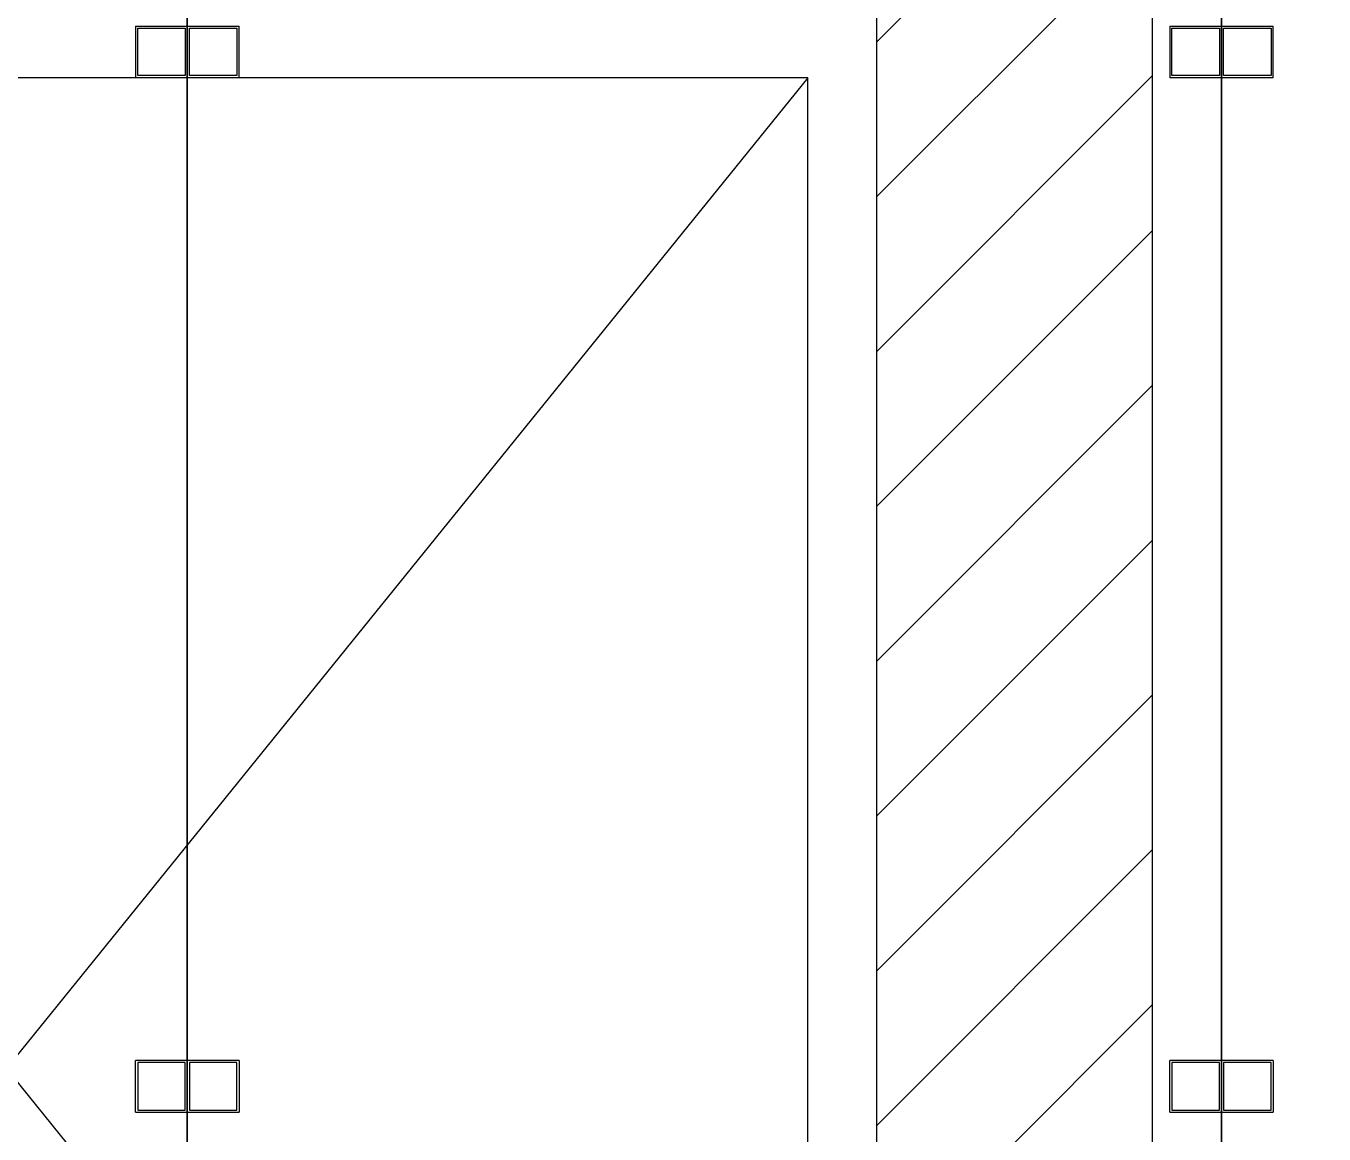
# Model space of a CAD drawing. Header units: millimetres. Extents: x 2448621 to 2484291, y -423869 to -398639.
# Drawn here: x 2479535 to 2479648, y -401139.5 to -401043.1 of the extents above; entities that cross this region are included whole.
import ezdxf

# ---------------------------------------------------------------- set-up
doc = ezdxf.new("R2010")
doc.units = ezdxf.units.MM
doc.header["$LTSCALE"] = 30
doc.layers.add('DIM-SCALE', color=7, linetype='Continuous')
doc.styles.add('Arial', font='arial.ttf')
doc.dimstyles.new('일반도면_0050', dxfattribs={"dimtxt": 200, "dimasz": 200, "dimexe": 50, "dimexo": 250, "dimgap": 75, "dimtad": 1, "dimdec": 0, "dimzin": 0, "dimdsep": 46, "dimtxsty": 'Arial', "dimcen": -250, "dimclrd": 7, "dimclre": 7, "dimclrt": 2, "dimadec": 0, "dimazin": 0, "dimtfac": 1, "dimtdec": 0, "dimtix": 1, "dimtmove": 2, "dimatfit": 3, "dimfxl": 1, "dimtolj": 1, "dimtzin": 0, "dimarcsym": 0})

# ---------------------------------------------------------------- blocks, each defined once
blk = doc.blocks.new('KEY PLAN_NEW')
h = blk.add_hatch()
h.set_pattern_fill('ANSI31', color=253, scale=2)
h.set_pattern_definition([(45, (-1396.921, -1800.0236), (-4.490128, 4.490128), [])])
edge = h.paths.add_edge_path()
edge.add_line((-2006.862, -1075.944), (-2006.862, -1091.944))
edge.add_line((-2006.862, -1091.944), (-2067.862, -1091.944))
edge.add_line((-2067.862, -1091.944), (-2067.862, -1375.944))
edge.add_line((-2067.862, -1375.944), (-2006.862, -1375.944))
edge.add_line((-2006.862, -1375.944), (-2006.862, -1391.944))
edge.add_line((-2006.862, -1391.944), (-2007.862, -1391.944))
edge.add_line((-2007.862, -1391.944), (-2007.862, -1488.944))
edge.add_line((-2007.862, -1488.944), (-2008.306, -1488.944))
edge.add_arc((-2028.716, -1493.497), 20.912, 12.57767, 76.57873)
edge.add_line((-2023.862, -1473.157), (-2023.862, -1391.944))
edge.add_line((-2023.862, -1391.944), (-2247.862, -1391.944))
edge.add_line((-2247.862, -1391.944), (-2247.862, -1488.944))
edge.add_line((-2247.862, -1488.944), (-2263.862, -1488.944))
edge.add_line((-2263.862, -1488.944), (-2263.862, -1452.184))
edge.add_line((-2263.862, -1452.184), (-2549.862, -1452.184))
edge.add_line((-2549.862, -1452.184), (-2549.862, -1488.944))
edge.add_line((-2549.862, -1488.944), (-2565.862, -1488.944))
edge.add_line((-2565.862, -1488.944), (-2565.862, -1427.944))
edge.add_line((-2565.862, -1427.944), (-2720.862, -1427.944))
edge.add_line((-2720.862, -1427.944), (-2720.862, -1411.944))
edge.add_line((-2720.862, -1411.944), (-2623.862, -1411.944))
edge.add_line((-2623.862, -1411.944), (-2623.862, -1075.944))
edge.add_line((-2623.862, -1075.944), (-2563.862, -1075.944))
edge.add_line((-2563.862, -1075.944), (-2563.862, -1071.944))
edge.add_line((-2563.862, -1071.944), (-2547.862, -1071.944))
edge.add_line((-2547.862, -1071.944), (-2547.862, -1091.944))
edge.add_line((-2547.862, -1091.944), (-2607.862, -1091.944))
edge.add_line((-2607.862, -1091.944), (-2607.862, -1411.944))
edge.add_line((-2607.862, -1411.944), (-2549.862, -1411.944))
edge.add_line((-2549.862, -1411.944), (-2549.862, -1436.184))
edge.add_line((-2549.862, -1436.184), (-2263.862, -1436.184))
edge.add_line((-2263.862, -1436.184), (-2263.862, -1375.944))
edge.add_line((-2263.862, -1375.944), (-2083.862, -1375.944))
edge.add_line((-2083.862, -1375.944), (-2083.862, -1075.944))
edge.add_line((-2083.862, -1075.944), (-2006.862, -1075.944))
at = {"color": 253}
for p, q in [((-2663.862, -1075.504, 46), (-2663.862, -1368.384, 46)), ((-2663.862, -1368.384, 46), (-2663.862, -1075.504, 46)), ((-2623.862, -1411.944, 46), (-2623.862, -1075.944, 46)), ((-2603.862, -1075.504, 46), (-2603.862, -1368.384, 46)), ((-2603.862, -1368.384, 46), (-2603.862, -1075.504, 46)), ((-2607.862, -1411.944, 46), (-2607.862, -1091.944, 46)), ((-2666.862, -1250.444, 46), (-2666.862, -1253.444, 46)), ((-2666.862, -1250.444, 46), (-2663.862, -1250.444, 46)), ((-2666.742, -1253.324, 46), (-2666.742, -1250.564, 46)), ((-2666.742, -1250.564, 46), (-2663.982, -1250.564, 46)), ((-2663.982, -1250.564, 46), (-2663.982, -1253.324, 46)), ((-2663.982, -1250.564, 46), (-2663.982, -1253.324, 46)), ((-2663.862, -1250.444, 46), (-2660.862, -1250.444, 46)), ((-2663.742, -1253.324, 46), (-2663.742, -1250.564, 46)), ((-2663.742, -1250.564, 46), (-2660.982, -1250.564, 46)), ((-2660.982, -1250.564, 46), (-2660.982, -1253.324, 46)), ((-2660.982, -1250.564, 46), (-2660.982, -1253.324, 46)), ((-2660.862, -1253.444, 46), (-2660.862, -1250.444, 46)), ((-2606.862, -1250.444, 46), (-2606.862, -1253.444, 46)), ((-2606.862, -1250.444, 46), (-2603.862, -1250.444, 46)), ((-2606.742, -1253.324, 46), (-2606.742, -1250.564, 46)), ((-2606.742, -1250.564, 46), (-2603.982, -1250.564, 46)), ((-2603.982, -1250.564, 46), (-2603.982, -1253.324, 46)), ((-2603.982, -1250.564, 46), (-2603.982, -1253.324, 46)), ((-2603.862, -1250.444, 46), (-2600.862, -1250.444, 46)), ((-2603.742, -1253.324, 46), (-2603.742, -1250.564, 46)), ((-2603.742, -1250.564, 46), (-2600.982, -1250.564, 46)), ((-2600.982, -1250.564, 46), (-2600.982, -1253.324, 46)), ((-2600.982, -1250.564, 46), (-2600.982, -1253.324, 46)), ((-2600.862, -1253.444, 46), (-2600.862, -1250.444, 46)), ((-2627.862, -1253.444, 46), (-2720.862, -1368.384, 46)), ((-2720.862, -1253.444, 46), (-2627.862, -1368.384, 46)), ((-2663.862, -1253.444, 46), (-2666.862, -1253.444, 46)), ((-2663.982, -1253.324, 46), (-2666.742, -1253.324, 46)), ((-2660.862, -1253.444, 46), (-2663.862, -1253.444, 46)), ((-2660.982, -1253.324, 46), (-2663.742, -1253.324, 46)), ((-2603.862, -1253.444, 46), (-2606.862, -1253.444, 46)), ((-2603.982, -1253.324, 46), (-2606.742, -1253.324, 46)), ((-2600.862, -1253.444, 46), (-2603.862, -1253.444, 46)), ((-2600.982, -1253.324, 46), (-2603.742, -1253.324, 46)), ((-2666.862, -1313.444, 46), (-2666.862, -1310.444, 46)), ((-2663.862, -1310.444, 46), (-2666.862, -1310.444, 46)), ((-2663.982, -1310.564, 46), (-2666.742, -1310.564, 46)), ((-2666.742, -1310.564, 46), (-2666.742, -1313.324, 46)), ((-2663.982, -1313.324, 46), (-2663.982, -1310.564, 46)), ((-2663.982, -1313.324, 46), (-2663.982, -1310.564, 46)), ((-2660.862, -1310.444, 46), (-2663.862, -1310.444, 46)), ((-2660.982, -1310.564, 46), (-2663.742, -1310.564, 46)), ((-2663.742, -1310.564, 46), (-2663.742, -1313.324, 46)), ((-2660.982, -1313.324, 46), (-2660.982, -1310.564, 46)), ((-2660.982, -1313.324, 46), (-2660.982, -1310.564, 46)), ((-2660.862, -1310.444, 46), (-2660.862, -1313.444, 46)), ((-2606.862, -1313.444, 46), (-2606.862, -1310.444, 46)), ((-2603.862, -1310.444, 46), (-2606.862, -1310.444, 46)), ((-2603.982, -1310.564, 46), (-2606.742, -1310.564, 46)), ((-2606.742, -1310.564, 46), (-2606.742, -1313.324, 46)), ((-2603.982, -1313.324, 46), (-2603.982, -1310.564, 46)), ((-2603.982, -1313.324, 46), (-2603.982, -1310.564, 46)), ((-2600.862, -1310.444, 46), (-2603.862, -1310.444, 46)), ((-2600.982, -1310.564, 46), (-2603.742, -1310.564, 46)), ((-2603.742, -1310.564, 46), (-2603.742, -1313.324, 46)), ((-2600.982, -1313.324, 46), (-2600.982, -1310.564, 46)), ((-2600.982, -1313.324, 46), (-2600.982, -1310.564, 46)), ((-2600.862, -1310.444, 46), (-2600.862, -1313.444, 46)), ((-2666.862, -1313.444, 46), (-2663.862, -1313.444, 46)), ((-2666.742, -1313.324, 46), (-2663.982, -1313.324, 46)), ((-2663.862, -1313.444, 46), (-2660.862, -1313.444, 46)), ((-2663.742, -1313.324, 46), (-2660.982, -1313.324, 46)), ((-2606.862, -1313.444, 46), (-2603.862, -1313.444, 46)), ((-2606.742, -1313.324, 46), (-2603.982, -1313.324, 46)), ((-2603.862, -1313.444, 46), (-2600.862, -1313.444, 46)), ((-2603.742, -1313.324, 46), (-2600.982, -1313.324, 46))]:
    blk.add_line(p, q, dxfattribs=at)
at = {"color": 253, "elevation": 46}
blk.add_lwpolyline([(-2720.862, -1368.384), (-2627.862, -1368.384), (-2627.862, -1253.444), (-2720.862, -1253.444)], close=True, dxfattribs=at)

msp = doc.modelspace()

# ---------------------------------------------------------------- block references
at = {"xscale": 1.5, "yscale": 1.5, "zscale": 1.5}
msp.add_blockref('KEY PLAN_NEW', (2483544.88, -399167.45), dxfattribs=at)

# ---------------------------------------------------------------- leaders
at = {"layer": 'DIM-SCALE'}
msp.add_leader([(2479844.54, -401092.22, -217.61), (2479335.33, -402690.04, -217.61), (2479155.33, -402690.04, -217.61)], dimstyle='일반도면_0050', override={"dimclrd": 1}, dxfattribs=at)

doc.saveas('drawing.dxf')
